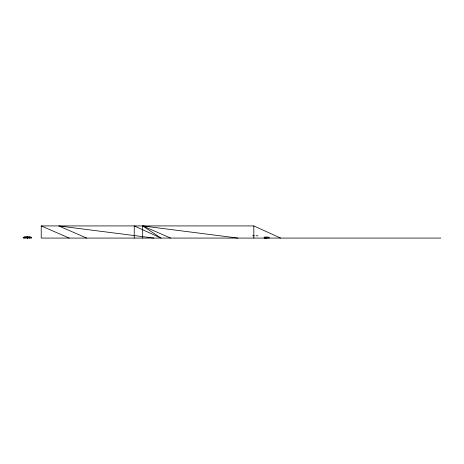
<?xml version="1.0" encoding="UTF-8"?>
<svg xmlns="http://www.w3.org/2000/svg" width="464" height="464" viewBox="0 0 464 464"><rect width="100%" height="100%" fill="white"/><g stroke="black" fill="none" stroke-linecap="round" stroke-linejoin="round"><path stroke-width="0.7" d="M23.2 237.609L24.969 236.512L29.667 236.512L31.604 237.609L31.604 238.078L23.2 238.078L23.2 237.609L31.604 237.609M440.8 238.078L41.226 238.078L41.226 225.922L253.82 225.922L280.587 238.078M252.555 235.764L254.429 235.764M256.087 235.764L257.978 235.764M237.875 238.078L142.68 225.922L142.68 238.078M153.897 238.078L58.702 225.922L86.681 238.078M170.659 238.078L142.68 225.922L161.008 238.078L134.241 225.922L134.241 238.078M41.226 225.922L69.206 238.078M27.359 236.512L27.446 238.078M269.155 238.078L269.155 237.191L264.207 237.191L264.207 238.078M268.233 237.191L268.233 238.078M267.647 237.191L267.647 238.078M266.887 237.191L266.887 238.078M266.696 237.191L266.765 238.078M265.947 237.191L265.947 238.078M265.878 237.191L265.878 238.078M265.425 237.191L265.425 238.078M264.932 237.191L264.932 238.078M264.526 237.191L264.526 238.078M253.82 225.922L253.82 238.078M29.667 237.609L29.667 238.078M27.359 237.609L27.359 238.078M27.277 237.609L27.277 238.078M24.969 237.609L24.969 238.078"/></g></svg>
